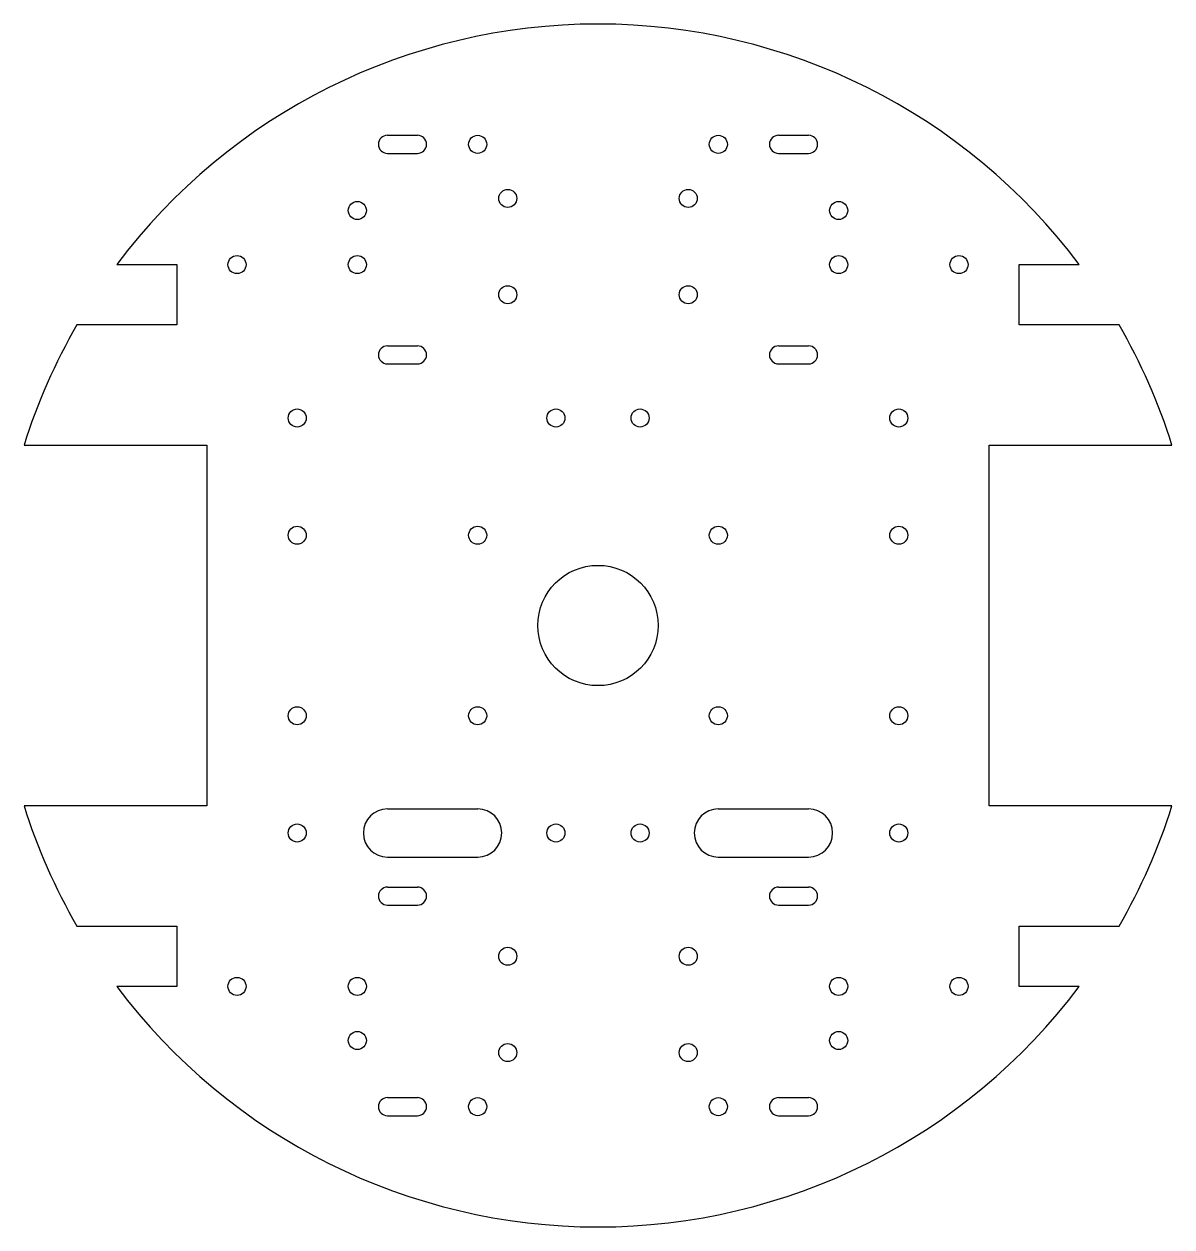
# Model space of a CAD drawing. Extents: x -95 to 95, y -100 to 100.
import ezdxf

# ---------------------------------------------------------------- set-up
doc = ezdxf.new("R2010")
doc.units = 0
doc.layers.get('0').update_dxf_attribs({"linetype": 'continuous'})

# ---------------------------------------------------------------- blocks, each defined once
blk = doc.blocks.new('SHAPE2DVIEW')
at = {"color": 0}
for p, q in [((-35, 81.5), (-30, 81.5)), ((30, 81.5), (35, 81.5)), ((-35, 78.5), (-30, 78.5)), ((30, 78.5), (35, 78.5)), ((-80, 60), (-70, 60)), ((-70, 60), (-70, 50)), ((70, 60), (80, 60)), ((70, 50), (70, 60)), ((-70, 50), (-86.6, 50)), ((86.6, 50), (70, 50)), ((-35, 46.5), (-30, 46.5)), ((30, 46.5), (35, 46.5)), ((-35, 43.5), (-30, 43.5)), ((30, 43.5), (35, 43.5)), ((-95.39, 30), (-65, 30)), ((-65, 30), (-65, -30)), ((65, -30), (65, 30)), ((65, 30), (95.39, 30)), ((-65, -30), (-95.39, -30)), ((95.39, -30), (65, -30)), ((-35, -30.5), (-20, -30.5)), ((20, -30.5), (35, -30.5)), ((-35, -38.5), (-20, -38.5)), ((20, -38.5), (35, -38.5)), ((-35, -43.5), (-30, -43.5)), ((30, -43.5), (35, -43.5)), ((-35, -46.5), (-30, -46.5)), ((30, -46.5), (35, -46.5)), ((-86.6, -50), (-70, -50)), ((-70, -50), (-70, -60)), ((70, -60), (70, -50)), ((70, -50), (86.6, -50)), ((-70, -60), (-80, -60)), ((80, -60), (70, -60)), ((-35, -78.5), (-30, -78.5)), ((30, -78.5), (35, -78.5)), ((-35, -81.5), (-30, -81.5)), ((30, -81.5), (35, -81.5))]:
    blk.add_line(p, q, dxfattribs=at)
for centre, radius in [((-20, 80), 1.5), ((20, 80), 1.5), ((-15, 71), 1.5), ((15, 71), 1.5), ((-40, 69), 1.5), ((40, 69), 1.5), ((-60, 60), 1.5), ((-40, 60), 1.5), ((40, 60), 1.5), ((60, 60), 1.5), ((-15, 55), 1.5), ((15, 55), 1.5), ((-50, 34.5), 1.5), ((-7, 34.5), 1.5), ((7, 34.5), 1.5), ((50, 34.5), 1.5), ((-50, 15), 1.5), ((-20, 15), 1.5), ((20, 15), 1.5), ((50, 15), 1.5), ((0, 0), 10), ((-50, -15), 1.5), ((-20, -15), 1.5), ((20, -15), 1.5), ((50, -15), 1.5), ((-50, -34.5), 1.5), ((-7, -34.5), 1.5), ((7, -34.5), 1.5), ((50, -34.5), 1.5), ((-15, -55), 1.5), ((15, -55), 1.5), ((-60, -60), 1.5), ((-40, -60), 1.5), ((40, -60), 1.5), ((60, -60), 1.5), ((-40, -69), 1.5), ((40, -69), 1.5), ((-15, -71), 1.5), ((15, -71), 1.5), ((-20, -80), 1.5), ((20, -80), 1.5)]:
    blk.add_circle(centre, radius, dxfattribs=at)
for centre, radius, start, end in [((0, 0), 100, 36.8699, 143.1301), ((-35, 80), 1.5, 90, -90), ((-30, 80), 1.5, -90, 90), ((30, 80), 1.5, 90, -90), ((35, 80), 1.5, -90, 90), ((0, 0), 100, 150, 162.5424), ((0, 0), 100, 17.4576, 30), ((-35, 45), 1.5, 90, -90), ((-30, 45), 1.5, -90, 90), ((30, 45), 1.5, 90, -90), ((35, 45), 1.5, -90, 90), ((0, 0), 100, -30, -17.4576), ((0, 0), 100, -162.5424, -150), ((-35, -34.5), 4, 90, -90), ((-20, -34.5), 4, -90, 90), ((20, -34.5), 4, 90, -90), ((35, -34.5), 4, -90, 90), ((-35, -45), 1.5, 90, -90), ((-30, -45), 1.5, -90, 90), ((30, -45), 1.5, 90, -90), ((35, -45), 1.5, -90, 90), ((0, 0), 100, -143.1301, -36.8699), ((-35, -80), 1.5, 90, -90), ((-30, -80), 1.5, -90, 90), ((30, -80), 1.5, 90, -90), ((35, -80), 1.5, -90, 90)]:
    blk.add_arc(centre, radius, start, end, dxfattribs=at)

msp = doc.modelspace()

# ---------------------------------------------------------------- block references
at = {"color": 0}
msp.add_blockref('SHAPE2DVIEW', (0, 0), dxfattribs=at)

doc.saveas('drawing.dxf')
